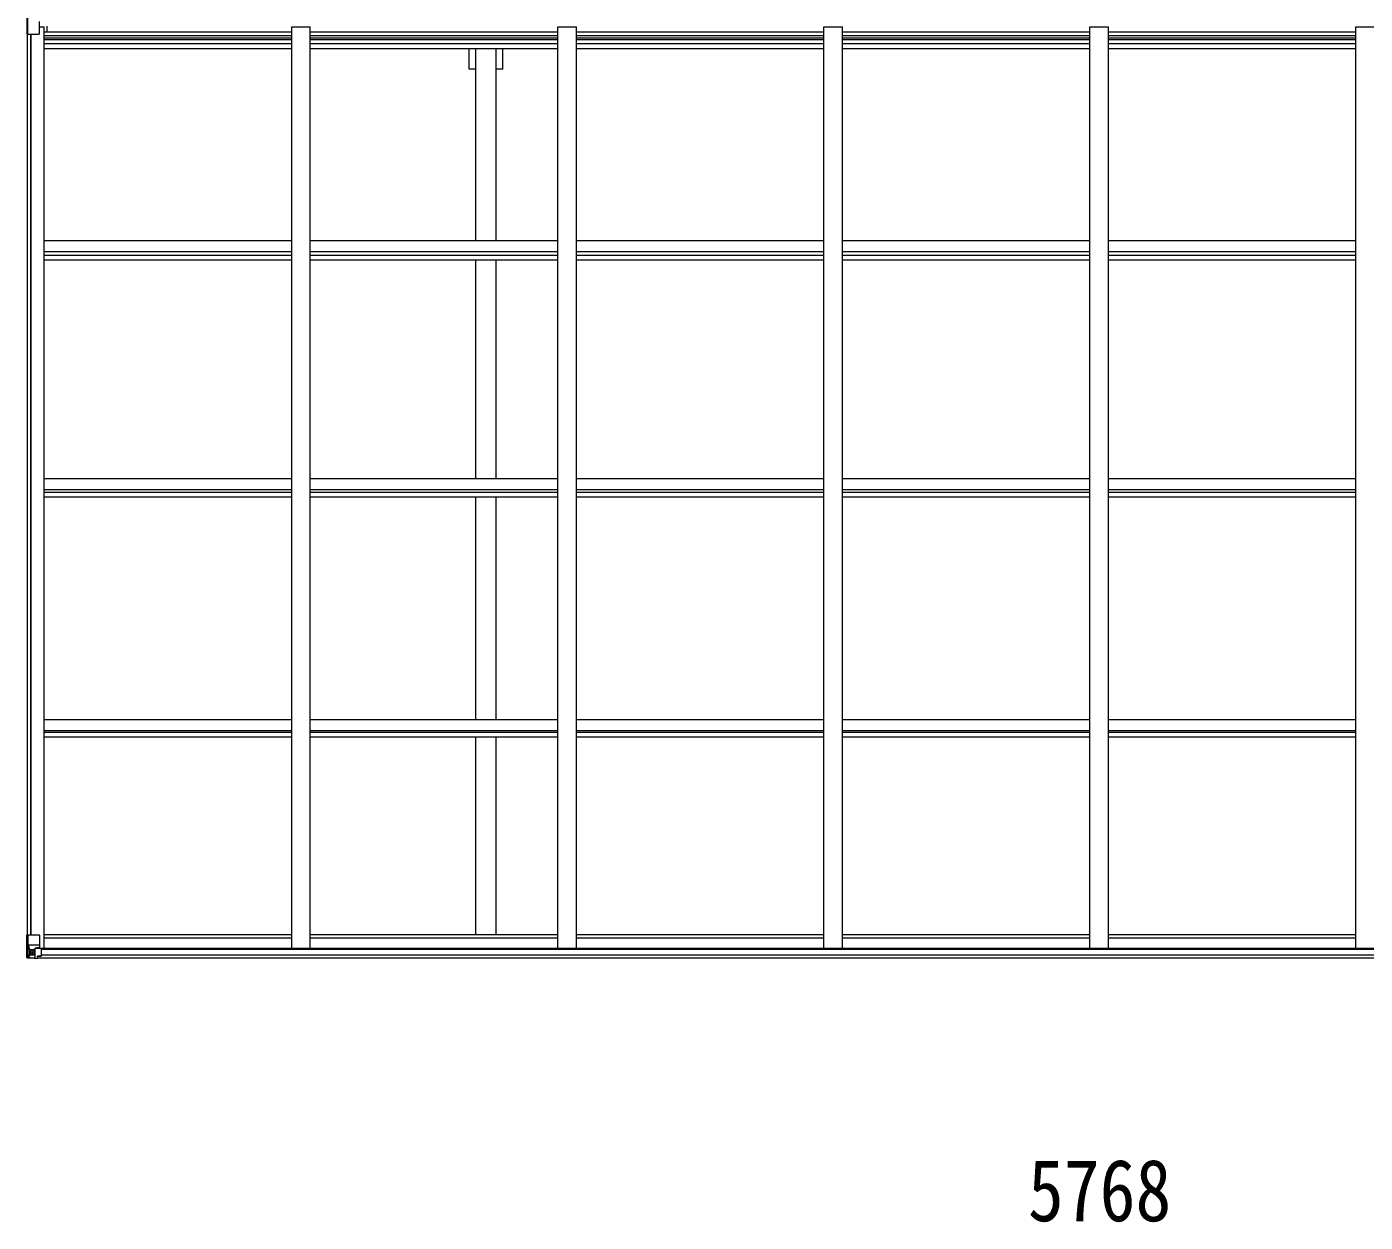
# Model space of a CAD drawing. Units: millimetres at full size; details may follow other scales. Extents: x -9783 to 33612, y -6828 to 13322.
# Drawn here: x 1477 to 5079, y -188 to 3030 of the extents above; entities that cross this region are included whole.
import ezdxf
from ezdxf.enums import TextEntityAlignment as Align

# ---------------------------------------------------------------- set-up
doc = ezdxf.new("R2010")
doc.units = ezdxf.units.MM
doc.header["$LTSCALE"] = 35
for name, color, linetype, lineweight in [('0-1_本体', 4, 'Continuous', 9), ('0-2_部品', 7, 'Continuous', 9), ('0-7_合掌部品', 3, 'Continuous', 9), ('0-8_PARTS2', 2, 'Continuous', 9)]:
    doc.layers.add(name, color=color, linetype=linetype, lineweight=lineweight)
doc.styles.add('ＭＳ ゴシック', font='')
doc.styles.get('ＭＳ ゴシック').set_extended_font_data('MS Gothic')

msp = doc.modelspace()

# ---------------------------------------------------------------- linework, layer by layer
at = {"layer": '0-1_本体'}
for p, q in [((1510.96, 3030.25), (1523.96, 3030.25)), ((1523.96, 549.72), (1523.96, 3030.25)), ((1531.46, 3016.6), (1531.46, 3031.67)), ((2189.96, 3029.83), (2239.96, 3029.83)), ((2189.96, 549.72), (2189.96, 3029.83)), ((2239.96, 549.72), (2239.96, 3029.83)), ((2905.96, 3029.83), (2955.96, 3029.83)), ((2905.96, 549.72), (2905.96, 3029.83)), ((2955.96, 549.72), (2955.96, 3029.83)), ((3621.96, 3029.83), (3671.96, 3029.83)), ((3621.96, 549.72), (3621.96, 3029.83)), ((3671.96, 549.72), (3671.96, 3029.83)), ((4337.96, 3029.83), (4387.96, 3029.83)), ((4337.96, 549.72), (4337.96, 3029.83)), ((4387.96, 549.72), (4387.96, 3029.83)), ((5053.96, 3029.83), (5103.96, 3029.83)), ((5053.96, 549.72), (5053.96, 3029.83)), ((1478.96, 586.07), (1478.96, 3011.17)), ((1487.96, 586.07), (1487.96, 3011.17)), ((1488.66, 586.07), (1488.66, 3011.17)), ((1523.96, 3016.6), (2189.96, 3016.6)), ((1523.96, 3007.23), (2189.96, 3007.23)), ((1523.96, 3000.15), (2189.96, 3000.15)), ((1523.96, 2996.37), (2189.96, 2996.37)), ((2239.96, 3016.6), (2905.96, 3016.6)), ((2239.96, 3007.23), (2905.96, 3007.23)), ((2239.96, 3000.15), (2905.96, 3000.15)), ((2239.96, 2996.37), (2905.96, 2996.37)), ((2955.96, 3016.6), (3621.96, 3016.6)), ((2955.96, 3007.23), (3621.96, 3007.23)), ((2955.96, 3000.15), (3621.96, 3000.15)), ((2955.96, 2996.37), (3621.96, 2996.37)), ((3671.96, 3016.6), (4337.96, 3016.6)), ((3671.96, 3007.23), (4337.96, 3007.23)), ((3671.96, 3000.15), (4337.96, 3000.15)), ((3671.96, 2996.37), (4337.96, 2996.37)), ((4387.96, 3016.6), (5053.96, 3016.6)), ((4387.96, 3007.23), (5053.96, 3007.23)), ((4387.96, 3000.15), (5053.96, 3000.15)), ((4387.96, 2996.37), (5053.96, 2996.37)), ((1523.96, 2985.03), (2189.96, 2985.03)), ((1523.96, 2972.2), (2189.96, 2972.2)), ((2239.96, 2985.03), (2905.96, 2985.03)), ((2239.96, 2972.2), (2905.96, 2972.2)), ((2685.46, 2454.75), (2685.46, 2972.2)), ((2740.46, 2454.75), (2740.46, 2972.2)), ((2758.16, 2915.93), (2758.16, 2972.2)), ((2955.96, 2985.03), (3621.96, 2985.03)), ((2955.96, 2972.2), (3621.96, 2972.2)), ((3671.96, 2985.03), (4337.96, 2985.03)), ((3671.96, 2972.2), (4337.96, 2972.2)), ((4387.96, 2985.03), (5053.96, 2985.03)), ((4387.96, 2972.2), (5053.96, 2972.2)), ((2758.16, 2915.93), (2740.46, 2915.93)), ((1523.96, 2454.75), (2189.96, 2454.75)), ((2239.96, 2454.75), (2905.96, 2454.75)), ((2955.96, 2454.75), (3621.96, 2454.75)), ((3671.96, 2454.75), (4337.96, 2454.75)), ((4387.96, 2454.75), (5053.96, 2454.75)), ((1523.96, 2425.78), (2189.96, 2425.78)), ((1523.96, 2415.63), (2189.96, 2415.63)), ((2239.96, 2425.78), (2905.96, 2425.78)), ((2239.96, 2415.63), (2905.96, 2415.63)), ((2955.96, 2425.78), (3621.96, 2425.78)), ((2955.96, 2415.63), (3621.96, 2415.63)), ((3671.96, 2425.78), (4337.96, 2425.78)), ((3671.96, 2415.63), (4337.96, 2415.63)), ((4387.96, 2425.78), (5053.96, 2425.78)), ((4387.96, 2415.63), (5053.96, 2415.63)), ((1523.96, 2402.79), (2189.96, 2402.79)), ((2239.96, 2402.79), (2905.96, 2402.79)), ((2685.46, 1814.29), (2685.46, 2402.79)), ((2740.46, 1814.29), (2740.46, 2402.79)), ((2955.96, 2402.79), (3621.96, 2402.79)), ((3671.96, 2402.79), (4337.96, 2402.79)), ((4387.96, 2402.79), (5053.96, 2402.79)), ((1523.96, 1814.29), (2189.96, 1814.29)), ((2239.96, 1814.29), (2905.96, 1814.29)), ((2955.96, 1814.29), (3621.96, 1814.29)), ((3671.96, 1814.29), (4337.96, 1814.29)), ((4387.96, 1814.29), (5053.96, 1814.29)), ((1523.96, 1784.85), (2189.96, 1784.85)), ((1523.96, 1777.7), (2189.96, 1777.7)), ((2239.96, 1784.85), (2905.96, 1784.85)), ((2239.96, 1777.7), (2905.96, 1777.7)), ((2955.96, 1784.85), (3621.96, 1784.85)), ((2955.96, 1777.7), (3621.96, 1777.7)), ((3671.96, 1784.85), (4337.96, 1784.85)), ((3671.96, 1777.7), (4337.96, 1777.7)), ((4387.96, 1784.85), (5053.96, 1784.85)), ((4387.96, 1777.7), (5053.96, 1777.7)), ((1523.96, 1764.75), (2189.96, 1764.75)), ((2239.96, 1764.75), (2905.96, 1764.75)), ((2685.46, 1165.45), (2685.46, 1764.75)), ((2740.46, 1165.45), (2740.46, 1764.75)), ((2955.96, 1764.75), (3621.96, 1764.75)), ((3671.96, 1764.75), (4337.96, 1764.75)), ((4387.96, 1764.75), (5053.96, 1764.75)), ((1523.96, 1165.45), (2189.96, 1165.45)), ((2239.96, 1165.45), (2905.96, 1165.45)), ((2955.96, 1165.45), (3621.96, 1165.45)), ((3671.96, 1165.45), (4337.96, 1165.45)), ((4387.96, 1165.45), (5053.96, 1165.45)), ((1523.96, 1135.66), (2189.96, 1135.66)), ((1523.96, 1131.78), (2189.96, 1131.78)), ((1523.99, 1118.76), (2189.99, 1118.76)), ((2239.96, 1135.66), (2905.96, 1135.66)), ((2239.96, 1131.78), (2905.96, 1131.78)), ((2239.99, 1118.76), (2905.99, 1118.76)), ((2685.46, 586.94), (2685.46, 1118.76)), ((2740.46, 586.94), (2740.46, 1118.76)), ((2955.96, 1135.66), (3621.96, 1135.66)), ((2955.96, 1131.78), (3621.96, 1131.78)), ((2955.99, 1118.76), (3621.99, 1118.76)), ((3671.96, 1135.66), (4337.96, 1135.66)), ((3671.96, 1131.78), (4337.96, 1131.78)), ((3671.99, 1118.76), (4337.99, 1118.76)), ((4387.96, 1135.66), (5053.96, 1135.66)), ((4387.96, 1131.78), (5053.96, 1131.78)), ((4387.99, 1118.76), (5053.99, 1118.76)), ((1523.96, 586.94), (2189.96, 586.94)), ((1523.96, 577.83), (2189.96, 577.83)), ((2239.96, 586.94), (2905.96, 586.94)), ((2239.96, 577.83), (2905.96, 577.83)), ((2955.96, 586.94), (3621.96, 586.94)), ((2955.96, 577.83), (3621.96, 577.83)), ((3671.96, 586.94), (4337.96, 586.94)), ((3671.96, 577.83), (4337.96, 577.83)), ((4387.96, 586.94), (5053.96, 586.94)), ((4387.96, 577.83), (5053.96, 577.83)), ((1514.92, 549.72), (7211.01, 549.72)), ((1515.46, 547.36), (7210.46, 547.36)), ((1505.46, 524.27), (7220.46, 524.27)), ((1515.46, 531.71), (7210.46, 531.71))]:
    msp.add_line(p, q, dxfattribs=at)
msp.add_lwpolyline([(2685.46, 2915.93), (2667.76, 2915.93), (2667.76, 2972.2)], dxfattribs=at)
at = {"layer": '0-2_部品'}
for p, q in [((1476.96, 586.07), (1509.96, 586.07)), ((1476.96, 525.36), (1476.96, 586.07)), ((1479.81, 586.07), (1479.81, 525.48)), ((1510.96, 585.07), (1510.96, 551.97)), ((1480.35, 559.19), (1486.96, 559.4)), ((1480.35, 559.19), (1484.5, 547.1)), ((1486.96, 545.87), (1484.63, 545.84)), ((1484.63, 545.84), (1484.63, 532.37)), ((1486.96, 559.4), (1510.96, 559.4)), ((1486.96, 545.87), (1486.96, 545.87)), ((1498.96, 545.87), (1486.96, 545.87)), ((1491.48, 539.51), (1491.48, 540.47)), ((1498.96, 549.86), (1505.46, 549.86)), ((1498.96, 549.86), (1498.96, 523.07)), ((1510.14, 551.71), (1499.79, 550.06)), ((1499.79, 550.06), (1499.79, 549.86)), ((1502.49, 549.86), (1510.14, 551.08)), ((1505.46, 549.86), (1514.46, 549.82)), ((1510.14, 551.08), (1510.14, 551.71)), ((1515.46, 548.91), (1515.46, 528.76)), ((1477.9, 524.4), (1477.9, 524.36)), ((1486.87, 523.97), (1478.95, 524.44)), ((1479.81, 525.42), (1479.81, 525.48)), ((1483.78, 528.86), (1481.04, 525.19)), ((1484.63, 532.37), (1486.96, 532.31)), ((1486.96, 532.31), (1498.96, 532.31)), ((1498.96, 523.18), (1486.96, 523.97)), ((1505.46, 522.67), (1505.46, 528.62)), ((1514.46, 528.04), (1505.46, 527.99))]:
    msp.add_line(p, q, dxfattribs=at)
for points in [[(1491.48, 540.47), (1492.44, 540.47), (1492.44, 539.51)], [(1477.9, 524.36), (1486.96, 523.8), (1505.46, 522.67)], [(1490.52, 537.59), (1489.56, 537.59), (1489.56, 538.55), (1490.52, 538.55)], [(1492.44, 536.63), (1492.44, 535.67), (1491.48, 535.67), (1491.48, 536.63)], [(1493.4, 538.55), (1494.36, 538.55), (1494.36, 537.59), (1493.4, 537.59)], [(1515.46, 528.76), (1515.45, 528.65), (1505.46, 528.62)]]:
    msp.add_lwpolyline(points, dxfattribs=at)
msp.add_circle((1491.96, 538.07), 5.3, dxfattribs=at)
for centre, radius, start, end in [((1509.96, 585.07), 1, 0, 90), ((1499.9, 549.13), 0.937, 96.73234, 129.06602), ((1510.03, 552.64), 0.937, 276.73234, 357.67791), ((1510.03, 552.01), 0.937, 276.73234, 357.67791), ((1477.96, 525.4), 0.999, 180.04917, 266.5576), ((1477.96, 525.36), 0.999, 180.04917, 266.5576), ((1477.96, 525.35), 1, 179.99921, 266.49983), ((1479.12, 511.75), 12.7, 84.89689, 90.75534), ((1481.09, 525.36), 1.28, 177.54105, 228.82169), ((1490.52, 539.51), 0.96, 270, 0), ((1490.52, 536.63), 0.96, 0, 90), ((1493.4, 539.51), 0.96, 180, 270), ((1493.4, 536.63), 0.96, 90, 180)]:
    msp.add_arc(centre, radius, start, end, dxfattribs=at)
for centre, major_axis, ratio, start_param, end_param in [((1481.07, 556.84), (0.85, -2.32), 0.403757, 3.0087805, 3.9744392), ((1483.23, 545.82), (0, -3), 0.468246, 1.5772882, 2.0127935), ((1514.46, 548.92), (1, -0.021), 0.906239, 0.0187047, 1.589501), ((1479.9, 524.28), (2, -0.12), 0.060933, 2.0712557, 3.1453404), ((1678.9, 512.05), (201, -12.36), 0.060933, 3.1453404, 3.145839), ((1480.09, 527.38), (-0.02, -3), 0.466854, 0.125683, 0.7596956), ((1481.76, 532.45), (0.03, -5), 0.573921, 0.7672717, 1.551125), ((1405.22, 532.31), (81.75, 0), 0.061163, 6.2824128, 6.2831853), ((1514.46, 528.75), (1, 0.012), 0.707053, 4.7036637, 6.124411)]:
    msp.add_ellipse(centre, major_axis=major_axis, ratio=ratio, start_param=start_param, end_param=end_param, dxfattribs=at)
at = {"layer": '0-7_合掌部品'}
for p, q in [((1476.96, 3071.37), (1476.96, 3010.7)), ((1479.81, 3010.7), (1479.81, 3071.28)), ((1510.96, 3011.7), (1510.96, 3044.8)), ((1476.96, 3010.7), (1479.81, 3010.7)), ((1479.81, 3010.7), (1509.96, 3010.7))]:
    msp.add_line(p, q, dxfattribs=at)
msp.add_arc((1509.96, 3011.7), 1, 270, 0, dxfattribs=at)

# ---------------------------------------------------------------- texts
at = {"layer": '0-8_PARTS2', "color": 7, "style": 'ＭＳ ゴシック', "width": 0.85}
msp.add_text('5768', height=166.8, dxfattribs=at).set_placement((4171.31, -234.96), align=Align.BOTTOM_LEFT)

doc.saveas('drawing.dxf')
